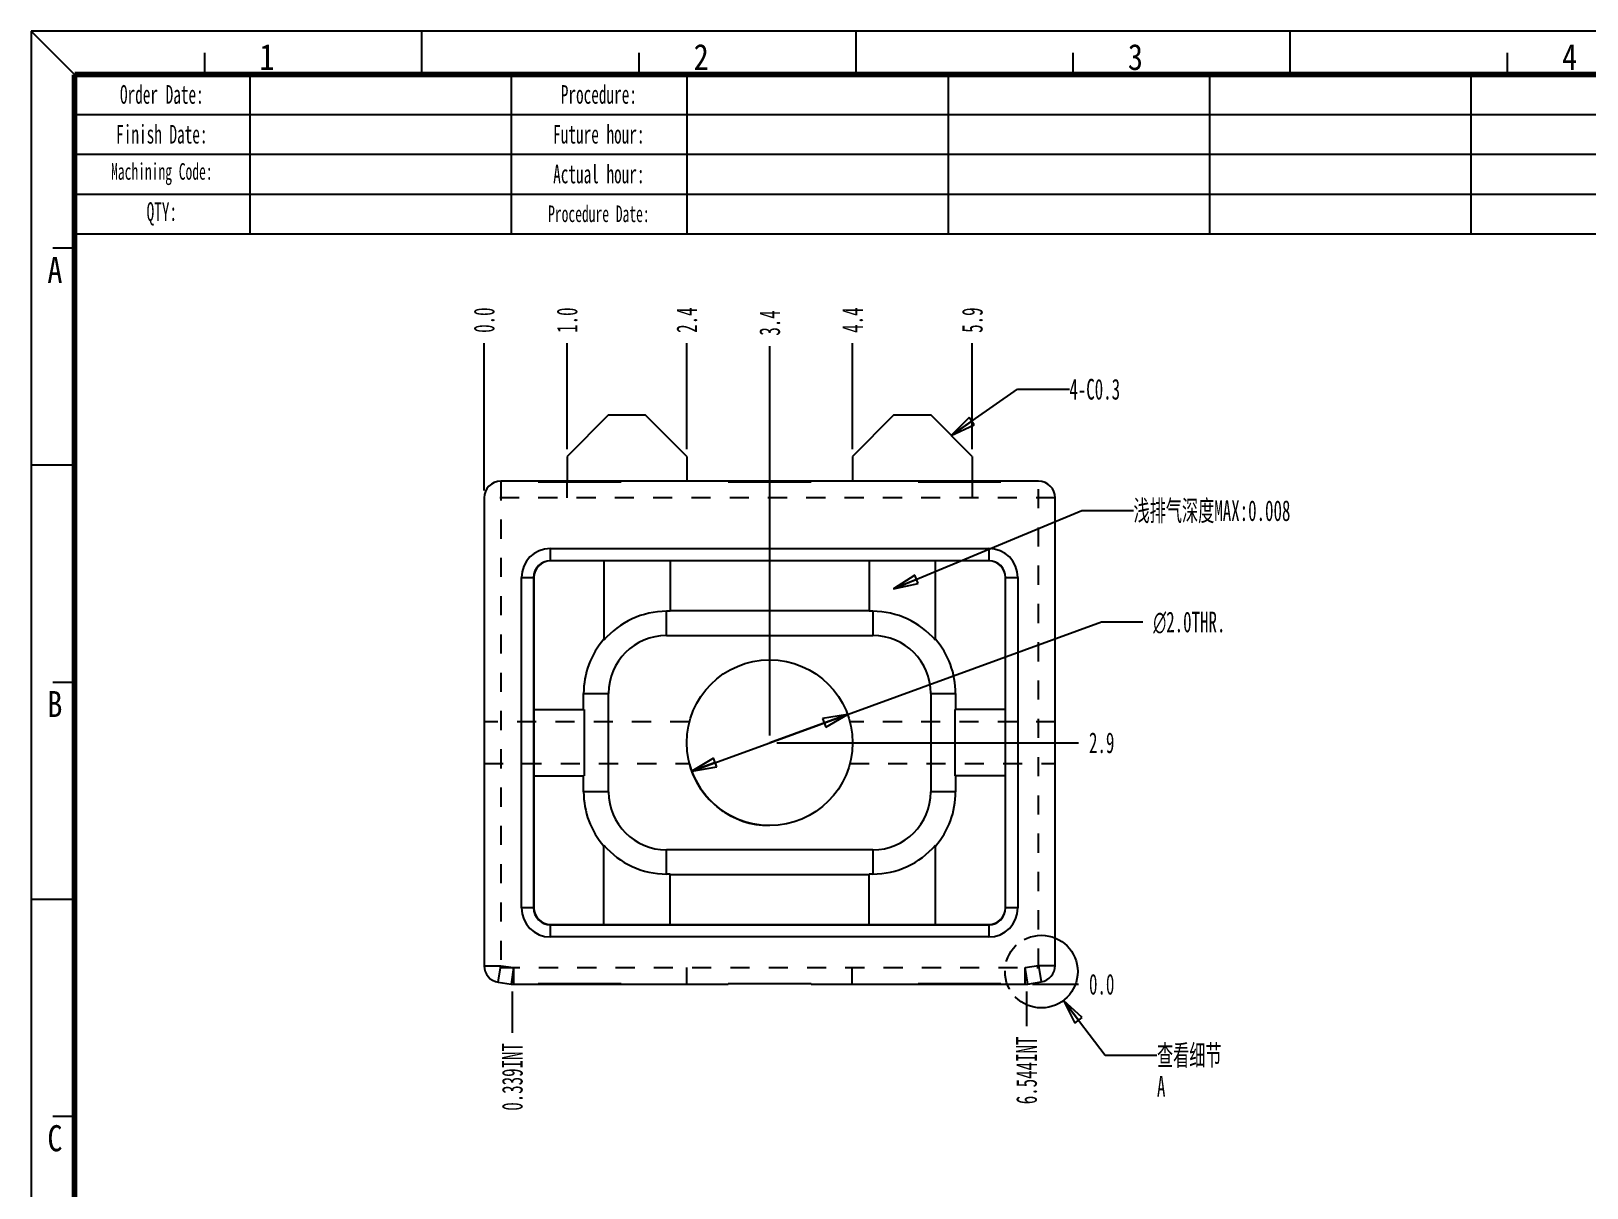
# Model space of a CAD drawing. Header units: millimetres. Extents: x 1.2 to 41.6, y 0.8 to 29.3.
# Drawn here: x 1.22 to 19.99, y 15.35 to 29.31 of the extents above; entities that cross this region are included whole.
import ezdxf

# ---------------------------------------------------------------- set-up
doc = ezdxf.new("R2010")
doc.units = ezdxf.units.MM
doc.header["$LTSCALE"] = 2.31
doc.linetypes.add('HIDDEN', pattern=[0.2, 0.1, -0.1])
doc.linetypes.add('PHANTOM', pattern=[0.8, 0.45, -0.05, 0.1, -0.05, 0.1, -0.05])
doc.layers.get('0').update_dxf_attribs({"linetype": 'CONTINUOUS'})
for name, color, linetype in [('DEFAULT_2', 4, 'HIDDEN'), ('DEFAULT_3', 7, 'PHANTOM'), ('DIM', 7, 'CONTINUOUS'), ('NOTE', 7, 'CONTINUOUS')]:
    doc.layers.add(name, color=color, linetype=linetype)
doc.styles.get("Standard").update_dxf_attribs({"font": 'txt', "width": 0.6})
doc.styles.add('TEXTSTYLE_2', font='gdt', dxfattribs={"width": 0.6})
doc.styles.add('TEXTSTYLE_5', font='txt', dxfattribs={"width": 0.85})
doc.dimstyles.new('DIMSTYLE_1', dxfattribs={"dimtxt": 0.25, "dimasz": 0.3, "dimexe": 1.75, "dimexo": 0.875, "dimtad": 0, "dimtih": 1, "dimtoh": 1, "dimdec": 1, "dimzin": 0, "dimdsep": 46, "dimtxsty": 'Standard', "dimblk": 'CLOSED', "dimblk1": 'CLOSED', "dimblk2": 'CLOSED', "dimcen": 0.09, "dimadec": 0, "dimazin": 0, "dimtp": 0.1, "dimtm": 0.1, "dimtfac": 1, "dimtdec": 1, "dimtofl": 0, "dimtmove": 0, "dimatfit": 3, "dimldrblk": 'CLOSED', "dimfxl": 0, "dimtolj": 1, "dimtzin": 0, "dimarcsym": 0})
doc.dimstyles.new('DIMSTYLE_2', dxfattribs={"dimtxt": 0.25, "dimasz": 0.3, "dimexe": 1.75, "dimexo": 0.875, "dimtad": 1, "dimdec": 1, "dimzin": 0, "dimdsep": 46, "dimtxsty": 'Standard', "dimblk": 'CLOSED', "dimblk1": 'CLOSED', "dimblk2": 'CLOSED', "dimcen": 0.09, "dimadec": 0, "dimazin": 0, "dimtp": 0.1, "dimtm": 0.1, "dimtfac": 1, "dimtdec": 1, "dimtofl": 0, "dimtmove": 0, "dimatfit": 3, "dimldrblk": 'CLOSED', "dimfxl": 0, "dimtolj": 1, "dimtzin": 0, "dimarcsym": 0})
doc.dimstyles.new('DIMSTYLE_6', dxfattribs={"dimtxt": 0.25, "dimasz": 0.3, "dimexe": 1.75, "dimexo": 0.875, "dimtad": 0, "dimtih": 1, "dimtoh": 1, "dimdec": 3, "dimzin": 0, "dimdsep": 46, "dimtxsty": 'Standard', "dimblk": 'CLOSED', "dimblk1": 'CLOSED', "dimblk2": 'CLOSED', "dimcen": 0.09, "dimadec": 0, "dimazin": 0, "dimtp": 0.2, "dimtm": 0.2, "dimtfac": 1, "dimtdec": 3, "dimtofl": 0, "dimtmove": 0, "dimatfit": 3, "dimldrblk": 'CLOSED', "dimfxl": 0, "dimtolj": 1, "dimtzin": 0, "dimarcsym": 0})
doc.dimstyles.new('DIMSTYLE_7', dxfattribs={"dimtxt": 0.25, "dimasz": 0.3, "dimexe": 1.75, "dimexo": 0.875, "dimtad": 0, "dimtih": 1, "dimtoh": 1, "dimdec": 3, "dimzin": 0, "dimdsep": 46, "dimtxsty": 'Standard', "dimblk": 'CLOSED', "dimblk1": 'CLOSED', "dimblk2": 'CLOSED', "dimcen": 0.09, "dimadec": 0, "dimazin": 0, "dimtp": 0.1, "dimtm": 0.1, "dimtfac": 1, "dimtdec": 3, "dimtofl": 0, "dimtmove": 0, "dimatfit": 3, "dimldrblk": 'CLOSED', "dimfxl": 0, "dimtolj": 1, "dimtzin": 0, "dimarcsym": 0})
doc.dimstyles.get("Standard").update_dxf_attribs({"dimtxt": 0.25, "dimasz": 0.3, "dimexe": 1.75, "dimexo": 0.875, "dimtad": 1, "dimdec": 3, "dimzin": 0, "dimdsep": 46, "dimtxsty": 'Standard', "dimblk": 'CLOSED', "dimblk1": 'CLOSED', "dimblk2": 'CLOSED', "dimcen": 0.09, "dimadec": 0, "dimazin": 0, "dimtol": 1, "dimtp": 0.001, "dimtm": 0.001, "dimtfac": 1, "dimtdec": 3, "dimtofl": 0, "dimtmove": 0, "dimatfit": 3, "dimldrblk": 'CLOSED', "dimfxl": 0, "dimtolj": 1, "dimtzin": 0, "dimarcsym": 0})

# ---------------------------------------------------------------- blocks, each defined once
blk = doc.blocks.new('*D1')
at = {"layer": 'DIM', "color": 2, "linetype": 'Continuous'}
blk.add_line((7.687, 24.261), (7.687, 25.54), dxfattribs=at)
at = {"layer": 'DIM', "color": 2, "linetype": 'Continuous', "insert": (7.562, 25.665), "char_height": 0.25, "width": 0.45, "attachment_point": 1, "rotation": 90, "line_spacing_factor": 0.9}
blk.add_mtext('1.0', dxfattribs=at)
blk = doc.blocks.new('_CLOSED')
at = {"color": 0, "linetype": 'ByBlock'}
for p, q in [((0, 0), (-1, 0.183)), ((-1, 0.183), (-1, -0.183)), ((-1, -0.183), (0, 0)), ((-1, 0), (0, 0))]:
    blk.add_line(p, q, dxfattribs=at)
blk = doc.blocks.new('*D2')
at = {"layer": 'DIM', "color": 2, "linetype": 'Continuous'}
blk.add_line((6.686, 23.761), (6.686, 25.54), dxfattribs=at)
at = {"layer": 'DIM', "color": 2, "linetype": 'Continuous', "insert": (6.561, 25.665), "char_height": 0.25, "width": 0.45, "attachment_point": 1, "rotation": 90, "line_spacing_factor": 0.9}
blk.add_mtext('0.0', dxfattribs=at)
blk = doc.blocks.new('*D3')
at = {"layer": 'DIM', "color": 2, "linetype": 'Continuous'}
blk.add_line((9.132, 24.261), (9.132, 25.54), dxfattribs=at)
at = {"layer": 'DIM', "color": 2, "linetype": 'Continuous', "insert": (9.007, 25.665), "char_height": 0.25, "width": 0.45, "attachment_point": 1, "rotation": 90, "line_spacing_factor": 0.9}
blk.add_mtext('2.4', dxfattribs=at)
blk = doc.blocks.new('*D4')
at = {"layer": 'DIM', "color": 2, "linetype": 'Continuous'}
blk.add_line((11.132, 24.261), (11.132, 25.54), dxfattribs=at)
at = {"layer": 'DIM', "color": 2, "linetype": 'Continuous', "insert": (11.007, 25.665), "char_height": 0.25, "width": 0.45, "attachment_point": 1, "rotation": 90, "line_spacing_factor": 0.9}
blk.add_mtext('4.4', dxfattribs=at)
blk = doc.blocks.new('*D5')
at = {"layer": 'DIM', "color": 2, "linetype": 'Continuous'}
blk.add_line((12.576, 24.261), (12.576, 25.54), dxfattribs=at)
at = {"layer": 'DIM', "color": 2, "linetype": 'Continuous', "insert": (12.451, 25.665), "char_height": 0.25, "width": 0.45, "attachment_point": 1, "rotation": 90, "line_spacing_factor": 0.9}
blk.add_mtext('5.9', dxfattribs=at)
blk = doc.blocks.new('*D6')
at = {"layer": 'DIM', "color": 2, "linetype": 'Continuous'}
blk.add_line((10.132, 20.807), (10.132, 25.506), dxfattribs=at)
at = {"layer": 'DIM', "color": 2, "linetype": 'Continuous', "insert": (10.007, 25.631), "char_height": 0.25, "width": 0.45, "attachment_point": 1, "rotation": 90, "line_spacing_factor": 0.9}
blk.add_mtext('3.4', dxfattribs=at)
blk = doc.blocks.new('*D7')
at = {"layer": 'DIM', "color": 2, "linetype": 'Continuous'}
blk.add_line((10.219, 20.719), (13.86, 20.719), dxfattribs=at)
at = {"layer": 'DIM', "color": 2, "linetype": 'Continuous', "insert": (13.985, 20.844), "char_height": 0.25, "width": 0.45, "attachment_point": 1, "line_spacing_factor": 0.9}
blk.add_mtext('2.9', dxfattribs=at)
blk = doc.blocks.new('*D8')
at = {"layer": 'DIM', "color": 2, "linetype": 'Continuous'}
blk.add_line((13.302, 17.805), (13.86, 17.805), dxfattribs=at)
at = {"layer": 'DIM', "color": 2, "linetype": 'Continuous', "insert": (13.985, 17.93), "char_height": 0.25, "width": 0.45, "attachment_point": 1, "line_spacing_factor": 0.9}
blk.add_mtext('0.0', dxfattribs=at)
blk = doc.blocks.new('*D9')
at = {"layer": 'DIM', "color": 2, "linetype": 'Continuous'}
for p, q in [((10.132, 20.719), (14.136, 22.176)), ((14.136, 22.176), (14.636, 22.176)), ((11.071, 21.061), (10.132, 20.719)), ((9.192, 20.377), (10.132, 20.719))]:
    blk.add_line(p, q, dxfattribs=at)
at = {"layer": 'DIM', "color": 2, "linetype": 'Continuous', "xscale": 0.3, "yscale": 0.3, "zscale": 0.3}
for p, rotation in [((11.071, 21.061), 19.9898233738), ((9.192, 20.377), 199.9898233738)]:
    blk.add_blockref('_CLOSED', p, dxfattribs=dict(at, rotation=rotation))
at = {"layer": 'DIM', "color": 2, "linetype": 'Continuous', "insert": (14.761, 22.301), "char_height": 0.25, "width": 1.38333, "attachment_point": 1, "line_spacing_factor": 0.9, "style": 'TEXTSTYLE_2'}
blk.add_mtext('{\\Fgdt;n}\\Ftxt;2.0THR.', dxfattribs=at)
blk = doc.blocks.new('*D15')
at = {"layer": 'DIM', "color": 2, "linetype": 'Continuous'}
blk.add_line((13.231, 17.717), (13.231, 17.298), dxfattribs=at)
at = {"layer": 'DIM', "color": 2, "linetype": 'Continuous', "insert": (13.106, 17.173), "char_height": 0.25, "width": 1.2, "attachment_point": 3, "rotation": 90, "line_spacing_factor": 0.9}
blk.add_mtext('6.544INT', dxfattribs=at)
blk = doc.blocks.new('*D16')
at = {"layer": 'DIM', "color": 2, "linetype": 'Continuous'}
blk.add_line((7.026, 17.717), (7.026, 17.22), dxfattribs=at)
at = {"layer": 'DIM', "color": 2, "linetype": 'Continuous', "insert": (6.901, 17.095), "char_height": 0.25, "width": 1.2, "attachment_point": 3, "rotation": 90, "line_spacing_factor": 0.9}
blk.add_mtext('0.339INT', dxfattribs=at)
blk = doc.blocks.new('*T42')
at = {"color": 0, "linetype": 'ByBlock', "lineweight": -2}
for p, q in [((0, 0), (39.297, 0)), ((0, 0), (0, -1.92)), ((2.12, 0), (2.12, -1.92)), ((5.273, 0), (5.273, -1.92)), ((7.393, 0), (7.393, -1.92)), ((10.546, 0), (10.546, -1.92)), ((13.699, 0), (13.699, -1.92)), ((16.852, 0), (16.852, -1.92)), ((20.005, 0), (20.005, -1.92)), ((23.158, 0), (23.158, -1.92)), ((26.311, 0), (26.311, -1.92)), ((29.464, 0), (29.464, -1.92)), ((32.617, 0), (32.617, -1.92)), ((39.297, 0), (39.297, -1.92)), ((0, -0.48), (32.617, -0.48)), ((0, -0.96), (32.617, -0.96)), ((0, -1.44), (32.617, -1.44)), ((0, -1.92), (39.297, -1.92))]:
    blk.add_line(p, q, dxfattribs=at)
at = {"color": 0, "linetype": 'Continuous', "char_height": 0.225, "width": 2, "attachment_point": 5, "line_spacing_factor": 0.9}
for s, insert in [('Order Date: ', (1.06, -0.24)), ('Procedure:', (6.333, -0.24))]:
    blk.add_mtext(s, dxfattribs=dict(at, insert=insert))
at = {"color": 0, "linetype": 'Continuous'}
for s, insert, char_height, width, attachment_point in [('  Remark:   ', (32.677, -0.06), 0.3, 6.56, 1), ('Finish Date:', (1.06, -0.72), 0.225, 2, 5), ('Future hour:', (6.333, -0.72), 0.225, 2, 5), ('Machining Code:', (1.06, -1.2), 0.2, 2, 5), ('Actual hour:', (6.333, -1.2), 0.225, 2, 5), ('QTY:', (1.06, -1.68), 0.225, 2, 5), ('Procedure Date:', (6.333, -1.68), 0.2, 2, 5)]:
    blk.add_mtext(s, dxfattribs=dict(at, insert=insert, char_height=char_height, width=width, attachment_point=attachment_point))

msp = doc.modelspace()

# ---------------------------------------------------------------- linework, layer by layer
at = {"color": 7, "linetype": 'Continuous'}
for p, q in [((1.7447, 28.7819), (1.2208, 29.3058)), ((1.2216, 29.3056), (1.2216, 0.8057)), ((41.5345, 29.3056), (1.2216, 29.3056)), ((5.9359, 28.7819), (5.9359, 29.3058)), ((11.1748, 28.7819), (11.1748, 29.3058)), ((16.4138, 28.7819), (16.4138, 29.3058)), ((3.3164, 28.7819), (3.3164, 29.0438)), ((8.5554, 28.7819), (8.5554, 29.0438)), ((13.7943, 28.7819), (13.7943, 29.0438)), ((19.0332, 28.7819), (19.0332, 29.0438)), ((1.7447, 26.6863), (1.4828, 26.6863)), ((8.1868, 24.6738), (7.6868, 24.1738)), ((8.1868, 24.6738), (8.6316, 24.6738)), ((9.1316, 24.1738), (8.6316, 24.6738)), ((11.6316, 24.6738), (11.1316, 24.1738)), ((11.6316, 24.6738), (12.0765, 24.6738)), ((12.5765, 24.1738), (12.0765, 24.6738)), ((1.7447, 24.0668), (1.2208, 24.0668)), ((7.6868, 24.1738), (7.6868, 23.8738)), ((9.1316, 24.1738), (9.1316, 23.8738)), ((11.1316, 24.1738), (11.1316, 23.8738)), ((12.5765, 24.1738), (12.5765, 23.8738)), ((13.3765, 23.8738), (6.8868, 23.8738)), ((7.3404, 23.8738), (7.3404, 23.8688)), ((7.3404, 23.8688), (8.3404, 23.8688)), ((8.3404, 23.8688), (8.3404, 23.8738)), ((9.6316, 23.8738), (9.6316, 23.8688)), ((9.6316, 23.8688), (10.6316, 23.8688)), ((10.6316, 23.8688), (10.6316, 23.8738)), ((11.9229, 23.8738), (11.9229, 23.8688)), ((11.9229, 23.8688), (12.9229, 23.8688)), ((12.9229, 23.8688), (12.9229, 23.8738)), ((6.6865, 23.6735), (6.6865, 18.0273)), ((13.5768, 18.0307), (13.5768, 23.6735)), ((6.6915, 23.3504), (6.6865, 23.3504)), ((6.6915, 22.3504), (6.6915, 23.3504)), ((13.5768, 23.3521), (13.5718, 23.3521)), ((13.5718, 23.3521), (13.5718, 22.3521)), ((7.4877, 22.9124), (7.4877, 23.0631)), ((7.4877, 23.0631), (12.7756, 23.0631)), ((12.7756, 22.9156), (7.4877, 22.9156)), ((12.7756, 22.9124), (7.4877, 22.9124)), ((8.1316, 22.9124), (8.1316, 21.955)), ((8.9316, 22.9124), (8.9316, 22.3044)), ((11.3316, 22.9124), (11.3316, 22.3044)), ((12.1316, 21.955), (12.1316, 22.9124)), ((12.7756, 23.0631), (12.7756, 22.9124)), ((7.1367, 18.7261), (7.1367, 22.7121)), ((7.1367, 22.7121), (7.2874, 22.7121)), ((7.2842, 22.7121), (7.2842, 18.7261)), ((7.2874, 22.7121), (7.2874, 18.7261)), ((12.9759, 22.7121), (13.1266, 22.7121)), ((12.9759, 18.7261), (12.9759, 22.7121)), ((12.979, 18.7261), (12.979, 22.7121)), ((13.1266, 22.7121), (13.1266, 18.7261)), ((6.6865, 22.3504), (6.6915, 22.3504)), ((13.5718, 22.3521), (13.5768, 22.3521)), ((8.8874, 22.0124), (8.8874, 22.3044)), ((8.9316, 22.3044), (8.8874, 22.3044)), ((8.9316, 22.3124), (11.3316, 22.3124)), ((11.3759, 22.3044), (11.3316, 22.3044)), ((11.3759, 22.3044), (11.3759, 22.0124)), ((8.8874, 22.0124), (11.3759, 22.0124)), ((1.7447, 21.4473), (1.4828, 21.4473)), ((6.6915, 21.3504), (6.6865, 21.3504)), ((6.6915, 20.3504), (6.6915, 21.3504)), ((7.8874, 21.1191), (7.8874, 21.3124)), ((7.8874, 21.3124), (8.1874, 21.3124)), ((8.1874, 20.1258), (8.1874, 21.3124)), ((12.0759, 21.3124), (12.3759, 21.3124)), ((12.0759, 21.3124), (12.0759, 20.1258)), ((12.3759, 21.3124), (12.3759, 21.1191)), ((13.5768, 21.3521), (13.5718, 21.3521)), ((13.5718, 21.3521), (13.5718, 20.3521)), ((7.2869, 21.1191), (7.8954, 21.1191)), ((7.8954, 21.1191), (7.8954, 20.3191)), ((12.9759, 21.1191), (12.3679, 21.1191)), ((12.3679, 21.1191), (12.3679, 20.3191)), ((6.6865, 20.3504), (6.6915, 20.3504)), ((7.2869, 20.3191), (7.8954, 20.3191)), ((7.8874, 20.1258), (7.8874, 20.3191)), ((12.9759, 20.3191), (12.3679, 20.3191)), ((12.3759, 20.3191), (12.3759, 20.1258)), ((13.5718, 20.3521), (13.5768, 20.3521)), ((8.1874, 20.1258), (7.8874, 20.1258)), ((12.3759, 20.1258), (12.0759, 20.1258)), ((6.6915, 19.3504), (6.6865, 19.3504)), ((6.6915, 18.3504), (6.6915, 19.3504)), ((8.1316, 18.5254), (8.1316, 19.4832)), ((11.3759, 19.4258), (8.8874, 19.4258)), ((8.8874, 19.1338), (8.8874, 19.4258)), ((11.3759, 19.4258), (11.3759, 19.1338)), ((12.1316, 18.5254), (12.1316, 19.4832)), ((13.5768, 19.3521), (13.5718, 19.3521)), ((13.5718, 19.3521), (13.5718, 18.3521)), ((8.9316, 19.1338), (8.8874, 19.1338)), ((8.9316, 18.5254), (8.9316, 19.1338)), ((11.3316, 19.1258), (8.9316, 19.1258)), ((11.3759, 19.1338), (11.3316, 19.1338)), ((11.3316, 18.5254), (11.3316, 19.1338)), ((1.7447, 18.8279), (1.2208, 18.8279)), ((7.2874, 18.7261), (7.1367, 18.7261)), ((13.1266, 18.7261), (12.9759, 18.7261)), ((7.4877, 18.3751), (7.4877, 18.5258)), ((7.4877, 18.5258), (12.7756, 18.5258)), ((7.4877, 18.5227), (12.7756, 18.5227)), ((12.7756, 18.5258), (12.7756, 18.3751)), ((6.6865, 18.3504), (6.6915, 18.3504)), ((12.7756, 18.3751), (7.4877, 18.3751)), ((13.5718, 18.3521), (13.5768, 18.3521)), ((6.8581, 17.829), (7.0117, 17.8068)), ((7.0404, 17.8047), (9.6316, 17.8047)), ((8.3404, 17.8097), (7.3404, 17.8097)), ((7.3404, 17.8097), (7.3404, 17.8047)), ((8.3404, 17.8047), (8.3404, 17.8097)), ((10.6316, 17.8097), (9.6316, 17.8097)), ((9.6316, 17.8097), (9.6316, 17.8047)), ((10.6316, 17.8047), (10.6316, 17.8097)), ((10.6316, 17.8047), (13.2147, 17.8047)), ((12.9229, 17.8097), (11.9229, 17.8097)), ((11.9229, 17.8097), (11.9229, 17.8047)), ((12.9229, 17.8047), (12.9229, 17.8097)), ((13.2461, 17.8072), (13.4078, 17.8328)), ((1.7447, 16.2084), (1.4828, 16.2084))]:
    msp.add_line(p, q, dxfattribs=at)
at = {"color": 7, "linetype": 'Continuous', "const_width": 0.07}
for points in [[(1.7447, 28.7819), (1.7447, 1.3298)], [(41.0368, 28.7819), (1.7447, 28.7819)]]:
    msp.add_lwpolyline(points, dxfattribs=at)
at = {"color": 7, "linetype": 'Continuous'}
msp.add_circle((10.1316, 20.7191), 1, dxfattribs=at)
for centre, radius, start, end in [((6.8868, 23.6735), 0.2003, 90, 180), ((13.3765, 23.6735), 0.2003, 0, 90), ((7.4877, 22.7121), 0.351, 90, 180), ((7.4877, 22.7121), 0.2035, 90, 180), ((7.4877, 22.7121), 0.2003, 90, 180), ((12.7756, 22.7121), 0.351, 0, 90), ((12.7756, 22.7121), 0.2035, 0, 90), ((12.7756, 22.7121), 0.2003, 0, 90), ((8.8874, 21.3124), 0.992, 90, 139.62621), ((11.3759, 21.3124), 0.992, 40.37379, 90), ((8.8874, 21.3124), 1, 139.09007, 180), ((8.8874, 21.3124), 0.7, 90, 180), ((11.3759, 21.3124), 0.7, 0, 90), ((11.3759, 21.3124), 1, 0, 40.90993), ((8.8874, 20.1258), 1, 180, 220.90993), ((8.8874, 20.1258), 0.7, 180, 270), ((11.3759, 20.1258), 0.7, 270, 360), ((11.3759, 20.1258), 1, 319.09007, 360), ((8.8874, 20.1258), 0.992, 220.37379, 270), ((11.3759, 20.1258), 0.992, 270, 319.62621), ((7.4877, 18.7261), 0.351, 180, 270), ((7.4877, 18.7261), 0.2035, 180, 270), ((7.4877, 18.7261), 0.2003, 180, 270), ((12.7756, 18.7261), 0.351, 270, 360), ((12.7756, 18.7261), 0.2035, 270, 360), ((12.7756, 18.7261), 0.2003, 270, 360), ((6.8868, 18.0273), 0.2003, 180, 261.76618), ((13.3765, 18.0307), 0.2003, 279.00188, 360), ((7.0404, 18.005), 0.2003, 261.76618, 270), ((13.2147, 18.005), 0.2003, 270, 279.00188)]:
    msp.add_arc(centre, radius, start, end, dxfattribs=at)
at = {"layer": 'DEFAULT_2', "color": 4, "linetype": 'HIDDEN'}
for p, q in [((6.8868, 23.8738), (6.8865, 18.0047)), ((7.6868, 23.6738), (7.6868, 23.8738)), ((12.5765, 23.8738), (12.5765, 23.6738)), ((13.3768, 18.0047), (13.3765, 23.8738)), ((6.6865, 23.6735), (6.6865, 23.6737)), ((13.5768, 23.6735), (6.6865, 23.6735)), ((9.1634, 20.9691), (6.6865, 20.9691)), ((13.5768, 20.9691), (11.0999, 20.9691)), ((6.6865, 20.4691), (9.1634, 20.4691)), ((11.0999, 20.4691), (13.5768, 20.4691)), ((6.6865, 18.0273), (6.8865, 18.0273)), ((6.8581, 17.829), (6.8867, 18.027)), ((6.8867, 18.027), (7.0403, 18.0047)), ((13.2148, 18.0047), (13.3765, 18.0304)), ((13.3765, 18.0304), (13.4078, 17.8328)), ((13.3768, 18.0307), (13.5768, 18.0307)), ((6.8865, 18.0047), (13.3768, 18.0047)), ((7.0403, 18.0047), (7.0117, 17.8068)), ((7.0404, 18.0047), (7.0404, 17.8047)), ((9.1276, 18.0047), (9.1276, 17.8047)), ((11.1276, 17.8047), (11.1276, 18.0047)), ((13.2147, 17.8047), (13.2147, 18.0047)), ((13.2461, 17.8072), (13.2148, 18.0047))]:
    msp.add_line(p, q, dxfattribs=at)
at = {"layer": 'DEFAULT_3', "color": 2, "linetype": 'PHANTOM'}
msp.add_circle((13.4101, 17.9569), 0.4384, dxfattribs=at)
at = {"layer": 'DIM', "color": 2, "linetype": 'Continuous'}
msp.add_arc((10.1316, 20.7191), 1, 194.98918, 270, dxfattribs=at)

# ---------------------------------------------------------------- block references
msp.add_blockref('*T42', (1.7382, 28.7796))

# ---------------------------------------------------------------- texts
at = {"color": 7, "linetype": 'Continuous', "char_height": 0.3143, "width": 0.267186, "line_spacing_factor": 0.9, "style": 'TEXTSTYLE_5'}
for s, insert, attachment_point in [('1', (4.0672, 29.1507), 2), ('2', (9.3062, 29.1507), 2), ('3', (14.5451, 29.1507), 2), ('4', (19.7841, 29.1507), 2), ('A', (1.4169, 26.5815), 1), ('B', (1.4169, 21.3426), 1), ('C', (1.4169, 16.1036), 1)]:
    msp.add_mtext(s, dxfattribs=dict(at, insert=insert, attachment_point=attachment_point))
at = {"layer": 'NOTE', "color": 2, "linetype": 'Continuous', "char_height": 0.25, "attachment_point": 1, "line_spacing_factor": 0.9}
for s, insert, width in [('4-C0.3', (13.748, 25.1096), 0.9), ('浅排气深度MAX:0.008', (14.5218, 23.6445), 2.1), ('查看细节 A', (14.8051, 17.0726), 0.9)]:
    msp.add_mtext(s, dxfattribs=dict(at, insert=insert, width=width))

# ---------------------------------------------------------------- dimensions: what is measured, and where the dimension line sits
at = {"layer": 'DIM', "color": 2, "linetype": 'Continuous'}
for feature_location, offset, dtype, origin, picture, middle in [((6.6864617472, 23.7610340335), (0, 1.7788146436), 1, (6.6864617472, 23.6735340335), '*D2', (6.6864617472, 25.8898486771)), ((7.6868, 24.2613), (0, 1.2785), 1, (6.6865, 23.6735), '*D1', (7.6868, 25.8898)), ((9.1316, 24.2613), (0, 1.2785), 1, (6.6865, 24.1738), '*D3', (9.1316, 25.8898)), ((11.1316, 24.2613), (0, 1.2785), 1, (6.6865, 24.1738), '*D4', (11.1316, 25.8898)), ((12.5765, 24.2613), (0, 1.2785), 1, (6.6865, 24.1738), '*D5', (12.5765, 25.8898)), ((10.1316, 20.8066), (0, 4.6996), 1, (6.6865, 20.7191), '*D6', (10.1316, 25.8562)), ((10.2191, 20.7191), (3.6404, 0), 0, (13.2147, 17.8047), '*D7', (14.2095, 20.7191)), ((13.3022374683, 17.8047440335), (0.5572711774, 0), 0, (13.2147374683, 17.8047440335), '*D8', (14.2095086457, 17.8047440335))]:
    dim = msp.add_ordinate_dim(feature_location=feature_location, offset=offset, dtype=dtype, origin=origin, dimstyle='DIMSTYLE_1', override={"dimtad": 1, "dimtih": 0, "dimtoh": 0}, dxfattribs=at)
    dim.commit()
    dim.dimension.update_dxf_attribs({"geometry": picture, "text_midpoint": middle})
dim = msp.add_diameter_dim_2p(p1=(11.0714, 21.061), p2=(9.1919, 20.3773), text='<>THR.', dimstyle='DIMSTYLE_2', override={"dimtad": 0, "dimtih": 1, "dimtoh": 1}, dxfattribs=at)
dim.commit()
dim.dimension.update_dxf_attribs({"geometry": '*D9', "text_midpoint": (15.4527, 22.1758), "dimtype": 163})
for feature_location, offset, origin, dimstyle, picture, middle in [((13.2305, 17.7172), (0, -0.4189), (6.6865, 17.8047), 'DIMSTYLE_6', '*D15', (13.2305, 16.5733)), ((7.02595, 17.71724), (0, -0.49701), (6.68646, 17.80474), 'DIMSTYLE_7', '*D16', (7.02595, 16.49523))]:
    dim = msp.add_ordinate_dim(feature_location=feature_location, offset=offset, dtype=1, origin=origin, text='<>INT', dimstyle=dimstyle, override={"dimtad": 1, "dimtih": 0, "dimtoh": 0}, dxfattribs=at)
    dim.commit()
    dim.dimension.update_dxf_attribs({"geometry": picture, "text_midpoint": middle})

# ---------------------------------------------------------------- leaders
at = {"layer": 'NOTE', "color": 2, "linetype": 'Continuous', "annotation_type": 0, "has_hookline": 1, "hookline_direction": 1}
for points, text_width in [([(12.3235, 24.4268), (13.123, 24.9846), (13.748, 24.9846)], 0.7302), ([(11.626, 22.5752), (13.8968, 23.5195), (14.5218, 23.5195)], 2.0934), ([(13.676, 17.6084), (14.1801, 16.9476), (14.8051, 16.9476)], 0.8331)]:
    msp.add_leader(points, dimstyle='Standard', override={"dimtad": 0}, dxfattribs=dict(at, text_width=text_width))

doc.saveas('drawing.dxf')
